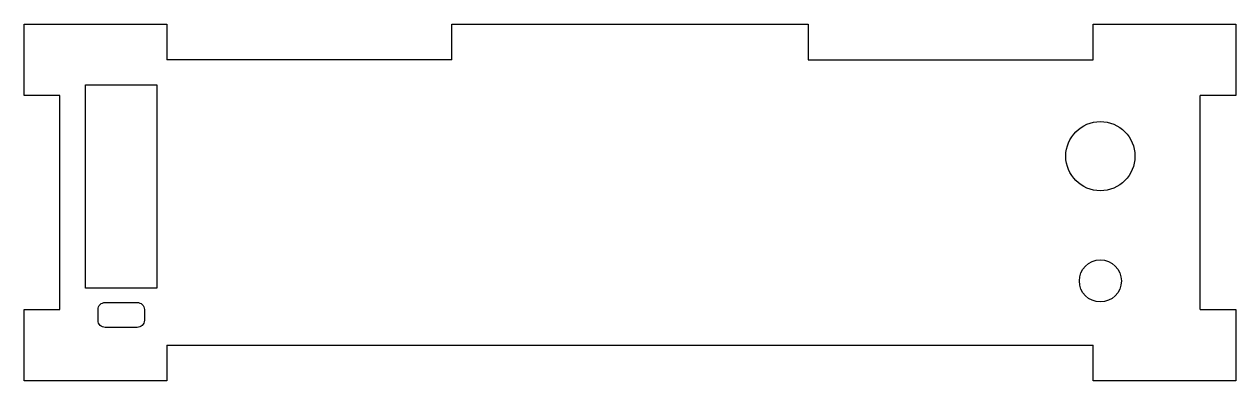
# Model space of a CAD drawing. Header units: inches. Extents: x 0 to 170, y 0 to 50.
import ezdxf

# ---------------------------------------------------------------- set-up
doc = ezdxf.new("R2010")
doc.units = ezdxf.units.IN
doc.header["$MEASUREMENT"] = 0

msp = doc.modelspace()

# ---------------------------------------------------------------- linework, layer by layer
for p, q in [((0, 40), (0, 50)), ((0, 50), (20, 50)), ((20, 50), (20, 45)), ((60, 45), (60, 50)), ((60, 50), (110, 50)), ((110, 50), (110, 45)), ((150, 45), (150, 50)), ((150, 50), (170, 50)), ((170, 50), (170, 40)), ((60, 45), (20, 45)), ((110, 45), (150, 45)), ((110, 45), (150, 45)), ((5, 40), (0, 40)), ((5, 10), (5, 40)), ((170, 40), (165, 40)), ((165, 10), (165, 40)), ((0, 0), (0, 10)), ((0, 10), (5, 10)), ((165, 10), (170, 10)), ((170, 10), (170, 0)), ((20, 5), (20, 0)), ((20, 5), (150, 5)), ((150, 0), (150, 5)), ((20, 0), (0, 0)), ((170, 0), (150, 0))]:
    msp.add_line(p, q)
msp.add_lwpolyline([(18.61, 12.98), (8.61, 12.98), (8.61, 41.48), (18.61, 41.48)], close=True)
msp.add_lwpolyline([(15.86, 7.48), (11.36, 7.48, -0.414214), (10.36, 8.48), (10.36, 9.98, -0.414214), (11.36, 10.98), (15.86, 10.98, -0.414214), (16.86, 9.98), (16.86, 8.48, -0.414214)], format="xyb", close=True)
for centre, radius in [((151, 31.5), 4.85), ((151, 14), 2.95)]:
    msp.add_circle(centre, radius)

doc.saveas('drawing.dxf')
